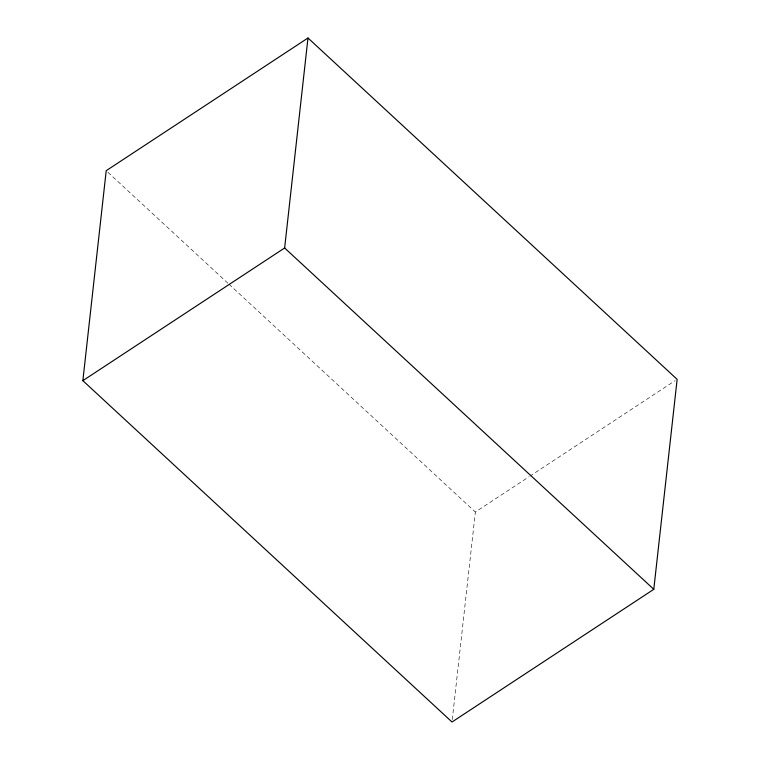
<?xml version="1.0" encoding="UTF-8"?>
<svg xmlns="http://www.w3.org/2000/svg" width="760" height="760" viewBox="0 0 760 760"><rect width="100%" height="100%" fill="white"/><g stroke="black" fill="none" stroke-linecap="round" stroke-linejoin="round"><path stroke-width="0.57" stroke-dasharray="3.8 2.85" d="M452.276 719.644L475.361 512.021L528.77 476.9M529.758 476.244L675.165 380.627M107.948 172.302L228.095 283.394M228.969 284.192L475.361 512.021"/><path stroke-width="1.14" d="M82.859 380.665L106.21 170.686L307.981 38L677.141 379.335L653.79 589.313L452.019 722L82.859 380.665L284.639 247.978L307.981 38M284.639 247.978L653.79 589.313"/></g></svg>
